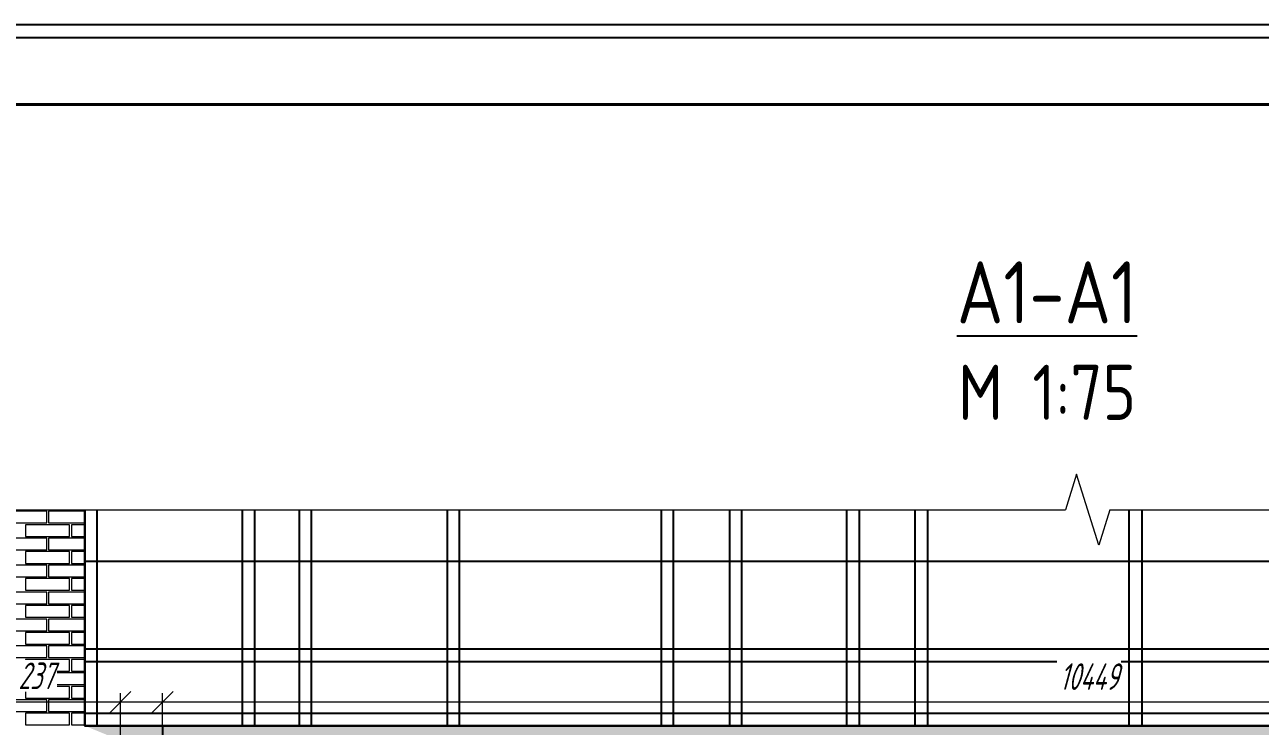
# Model space of a CAD drawing. Header units: millimetres. Extents: x -85477 to 745244, y -3684 to 128206.
# Drawn here: x 709118 to 716084, y 93404 to 97364 of the extents above; entities that cross this region are included whole.
import ezdxf

# ---------------------------------------------------------------- set-up
doc = ezdxf.new("R2010")
doc.units = ezdxf.units.MM
doc.linetypes.add('ACAD_ISO02W100', pattern=[15, 12, -3])
doc.layers.add('РАЗМЕРЫ', color=5, linetype='Continuous', lineweight=15)
doc.layers.add('СТЕНЫ 01', color=7, linetype='Continuous', lineweight=50)
doc.layers.add('ФОРМАТ', color=7, linetype='Continuous')
doc.layers.add('ШТРИХОВКА', color=3, linetype='Continuous', transparency=0.5)
doc.styles.add('ism - 01', font='simplex.shx', dxfattribs={"width": 0.62, "oblique": 15, "height": 150})
doc.styles.add('TITLE', font='romant.shx', dxfattribs={"width": 0.8})
doc.dimstyles.new('ism - 01', dxfattribs={"dimtxt": 150, "dimasz": 120, "dimexe": 50, "dimexo": 100, "dimgap": 65, "dimtad": 1, "dimdec": 0, "dimtxsty": 'ism - 01', "dimblk": 'OBLIQUE', "dimcen": 0, "dimdle": 50, "dimadec": 0, "dimazin": 0, "dimtfac": 1, "dimtdec": 0, "dimtmove": 0, "dimatfit": 3, "dimldrblk": 'OBLIQUE', "dimfxl": 1, "dimlwd": -1, "dimlwe": -1, "dimarcsym": 0})

# ---------------------------------------------------------------- blocks, each defined once
blk = doc.blocks.new('*U316')
at = {"layer": 'ФОРМАТ', "linetype": 'ByBlock', "lineweight": -2, "ltscale": 1.333333}
blk.add_line((0, 594), (-420, 594), dxfattribs=at)
blk.add_lwpolyline([(-419, 1), (-1, 1), (-1, 593), (-419, 593)], close=True, dxfattribs=at)
at = {"layer": 'ФОРМАТ', "linetype": 'ByBlock', "lineweight": 40}
blk.add_lwpolyline([(-399, 588), (-6, 588), (-6, 6), (-399, 6)], close=True, dxfattribs=at)
blk = doc.blocks.new('*U484')
at = {"layer": 'РАЗМЕРЫ', "color": 0, "ltscale": 100}
for p, q in [((-7257.3, 200), (-7319.8, 0)), ((-7132.3, -200), (-7257.3, 200)), ((-14589.6, 0), (-7319.8, 0)), ((-7069.8, 0), (-7132.3, -200)), ((-7069.8, 0), (200, 0))]:
    blk.add_line(p, q, dxfattribs=at)
blk = doc.blocks.new('_Oblique')
at = {"color": 0, "lineweight": -2}
blk.add_line((-0.5, -0.5), (0.5, 0.5), dxfattribs=at)
blk = doc.blocks.new('*D519')
at = {"layer": 'Defpoints', "color": 0}
for p in [(709894.5, 93540.5), (709894.5, 93451), (720343.4, 93451)]:
    blk.add_point(p, dxfattribs=at)
at = {"layer": 'РАЗМЕРЫ', "color": 0, "linetype": 'Continuous'}
for p, q in [((709894.5, 93551), (709894.5, 93590.5)), ((720343.4, 93551), (720343.4, 93590.5)), ((720393.4, 93540.5), (709844.5, 93540.5))]:
    blk.add_line(p, q, dxfattribs=at)
at = {"layer": 'РАЗМЕРЫ', "color": 0, "xscale": 120, "yscale": 120, "zscale": 120, "rotation": 180}
blk.add_blockref('_Oblique', (709894.5, 93540.5), dxfattribs=at)
at = {"layer": 'РАЗМЕРЫ', "color": 0, "xscale": 120, "yscale": 120, "zscale": 120}
blk.add_blockref('_Oblique', (720343.4, 93540.5), dxfattribs=at)
at = {"layer": 'РАЗМЕРЫ', "color": 0, "insert": (715118.9, 93684.8), "char_height": 150, "attachment_point": 5, "style": 'ism - 01', "bg_fill": 3, "box_fill_scale": 1.1, "bg_fill_color": 256, "bg_fill_true_color": 13158600, "bg_fill_transparency": 0}
blk.add_mtext('10449', dxfattribs=at)
blk = doc.blocks.new('*D1047')
at = {"layer": 'Defpoints', "color": 0}
for p in [(709657.6, 93540.5), (709657.6, 93183.9), (709894.5, 93183.9)]:
    blk.add_point(p, dxfattribs=at)
at = {"layer": 'РАЗМЕРЫ', "color": 0}
for p, q in [((709657.6, 93283.9), (709657.6, 93590.5)), ((709894.5, 93283.9), (709894.5, 93590.5)), ((709657.6, 93540.5), (709006.8, 93540.5)), ((709944.5, 93540.5), (709607.6, 93540.5))]:
    blk.add_line(p, q, dxfattribs=at)
at = {"layer": 'РАЗМЕРЫ', "color": 0, "xscale": 120, "yscale": 120, "zscale": 120, "rotation": 180}
blk.add_blockref('_Oblique', (709657.6, 93540.5), dxfattribs=at)
at = {"layer": 'РАЗМЕРЫ', "color": 0, "xscale": 120, "yscale": 120, "zscale": 120}
blk.add_blockref('_Oblique', (709894.5, 93540.5), dxfattribs=at)
at = {"layer": 'РАЗМЕРЫ', "color": 0, "insert": (709183.7, 93689.4), "char_height": 150, "attachment_point": 5, "style": 'ism - 01', "bg_fill": 3, "box_fill_scale": 1.1, "bg_fill_color": 256, "bg_fill_true_color": 13158600, "bg_fill_transparency": 0}
blk.add_mtext('237', dxfattribs=at)

msp = doc.modelspace()

# ---------------------------------------------------------------- hatches: boundary and pattern name
at = {"layer": 'ШТРИХОВКА', "transparency": 33554483}
h = msp.add_hatch(color=256, dxfattribs=at)
h.dxf.hatch_style = 1
h.paths.add_polyline_path([(709457.6, 93407), (710189.6, 93107.4), (722305.7, 93107.4), (722305.7, 93407)])

# ---------------------------------------------------------------- linework, layer by layer
at = {"layer": 'РАЗМЕРЫ', "color": 9, "transparency": 33554559}
for points in [[(708994.5, 94551.9), (709242.5, 94551.9), (709242.5, 94617.9), (708994.5, 94617.9)], [(709123.5, 94475.9), (709371.5, 94475.9), (709371.5, 94541.9), (709123.5, 94541.9)], [(708994.5, 94399.9), (709242.5, 94399.9), (709242.5, 94465.9), (708994.5, 94465.9)], [(709123.5, 94323.9), (709371.5, 94323.9), (709371.5, 94389.9), (709123.5, 94389.9)], [(708994.5, 94247.9), (709242.5, 94247.9), (709242.5, 94313.9), (708994.5, 94313.9)], [(709123.5, 94171.9), (709371.5, 94171.9), (709371.5, 94237.9), (709123.5, 94237.9)], [(708994.5, 94095.9), (709242.5, 94095.9), (709242.5, 94161.9), (708994.5, 94161.9)], [(709123.5, 94019.9), (709371.5, 94019.9), (709371.5, 94085.9), (709123.5, 94085.9)], [(708994.5, 93943.9), (709242.5, 93943.9), (709242.5, 94009.9), (708994.5, 94009.9)], [(709123.5, 93867.9), (709371.5, 93867.9), (709371.5, 93933.9), (709123.5, 93933.9)], [(708994.5, 93791.9), (709242.5, 93791.9), (709242.5, 93857.9), (708994.5, 93857.9)], [(709123.5, 93715.9), (709371.5, 93715.9), (709371.5, 93781.9), (709123.5, 93781.9)], [(708994.5, 93639.9), (709242.5, 93639.9), (709242.5, 93705.9), (708994.5, 93705.9)], [(709123.5, 93563.9), (709371.5, 93563.9), (709371.5, 93629.9), (709123.5, 93629.9)], [(708994.5, 93487.9), (709242.5, 93487.9), (709242.5, 93553.9), (708994.5, 93553.9)], [(709123.5, 93411.9), (709371.5, 93411.9), (709371.5, 93477.9), (709123.5, 93477.9)]]:
    msp.add_lwpolyline(points, close=True, dxfattribs=at)
for points in [[(709457.6, 94617.9), (709252.5, 94617.9), (709252.5, 94551.9), (709457.6, 94551.9)], [(709457.6, 94541.9), (709381.5, 94541.9), (709381.5, 94475.9), (709457.6, 94475.9)], [(709457.6, 94465.9), (709252.5, 94465.9), (709252.5, 94399.9), (709457.6, 94399.9)], [(709457.6, 94389.9), (709381.5, 94389.9), (709381.5, 94323.9), (709457.6, 94323.9)], [(709457.6, 94313.9), (709252.5, 94313.9), (709252.5, 94247.9), (709457.6, 94247.9)], [(709457.6, 94237.9), (709381.5, 94237.9), (709381.5, 94171.9), (709457.6, 94171.9)], [(709457.6, 94161.9), (709252.5, 94161.9), (709252.5, 94095.9), (709457.6, 94095.9)], [(709457.6, 94085.9), (709381.5, 94085.9), (709381.5, 94019.9), (709457.6, 94019.9)], [(709457.6, 94009.9), (709252.5, 94009.9), (709252.5, 93943.9), (709457.6, 93943.9)], [(709457.6, 93933.9), (709381.5, 93933.9), (709381.5, 93867.9), (709457.6, 93867.9)], [(709457.6, 93857.9), (709252.5, 93857.9), (709252.5, 93791.9), (709457.6, 93791.9)], [(709457.6, 93781.9), (709381.5, 93781.9), (709381.5, 93715.9), (709457.6, 93715.9)], [(709457.6, 93705.9), (709252.5, 93705.9), (709252.5, 93639.9), (709457.6, 93639.9)], [(709457.6, 93629.9), (709381.5, 93629.9), (709381.5, 93563.9), (709457.6, 93563.9)], [(709457.6, 93553.9), (709252.5, 93553.9), (709252.5, 93487.9), (709457.6, 93487.9)], [(709457.6, 93477.9), (709381.5, 93477.9), (709381.5, 93411.9), (709457.6, 93411.9)]]:
    msp.add_lwpolyline(points, dxfattribs=at)
at = {"layer": 'СТЕНЫ 01', "lineweight": 30}
msp.add_lwpolyline([(709457.6, 94626.3), (709457.6, 93407), (722305.7, 93407)], dxfattribs=at)
at = {"layer": 'СТЕНЫ 01', "color": 9, "lineweight": -3}
for points in [[(709457.6, 94626.3), (709457.6, 93407), (709527.6, 93407), (709527.6, 94626.3)], [(710345.3, 94626.3), (710345.3, 93407), (710415.3, 93407), (710415.3, 94626.3)], [(710665.8, 94626.3), (710665.8, 93407), (710735.8, 93407), (710735.8, 94626.3)], [(711499.3, 94626.3), (711499.3, 93407), (711569.3, 93407), (711569.3, 94626.3)], [(712706.8, 94626.3), (712706.8, 93407), (712776.8, 93407), (712776.8, 94626.3)], [(713091.5, 94626.3), (713091.5, 93407), (713161.5, 93407), (713161.5, 94626.3)], [(713823.6, 94626.3), (713823.6, 93407), (713753.6, 93407), (713753.6, 94626.3)], [(714208.3, 94626.3), (714208.3, 93407), (714138.3, 93407), (714138.3, 94626.3)], [(715415.8, 94626.3), (715415.8, 93407), (715345.8, 93407), (715345.8, 94626.3)], [(709457.6, 94337), (722305.7, 94337)]]:
    msp.add_lwpolyline(points, dxfattribs=at)
at = {"layer": 'СТЕНЫ 01', "lineweight": -3}
msp.add_lwpolyline([(709457.6, 94337), (709457.6, 93407)], dxfattribs=at)
at = {"layer": 'СТЕНЫ 01', "color": 9, "lineweight": -3}
for points in [[(709457.6, 93770.4), (722305.7, 93770.4), (722305.7, 93840.4), (709457.6, 93840.4)], [(709457.6, 93407), (722305.7, 93407), (722305.7, 93477), (709457.6, 93477)]]:
    msp.add_lwpolyline(points, close=True, dxfattribs=at)
at = {"layer": 'СТЕНЫ 01', "linetype": 'ACAD_ISO02W100', "lineweight": -3, "ltscale": 0.3}
msp.add_lwpolyline([(709894.5, 93407), (709894.5, 89460)], dxfattribs=at)

# ---------------------------------------------------------------- block references
at = {"layer": 'РАЗМЕРЫ', "color": 0}
msp.add_blockref('*U484', (722305.7, 94626.3), dxfattribs=at)
at = {"layer": 'ФОРМАТ', "ltscale": 1.333333, "xscale": 75, "yscale": 75, "zscale": 75}
msp.add_blockref('*U316', (734364.2, 52813.5), dxfattribs=at)

# ---------------------------------------------------------------- texts
at = {"color": 0, "lineweight": 25, "insert": (700144.2, 96028.1), "char_height": 350, "attachment_point": 1, "style": 'TITLE'}
msp.add_mtext_dynamic_manual_height_columns('\\pxqc;{\\LА1-А1}\\P{\\H0.88889x;М 1:75}', width=29475, gutter_width=1500, heights=[0], dxfattribs=at)

# ---------------------------------------------------------------- next in the draw order: dimensions: what is measured, and where the dimension line sits
at = {"layer": 'РАЗМЕРЫ', "color": 1}
dim = msp.add_linear_dim(base=(709894.5, 93540.5), p1=(720343.4, 93451), p2=(709894.5, 93451), dimstyle='ism - 01', override={"dimfxl": 2, "dimtfill": 1}, dxfattribs=at)
dim.commit()
dim.dimension.update_dxf_attribs({"geometry": '*D519', "text_midpoint": (715118.9, 93684.8)})

# ---------------------------------------------------------------- next in the draw order: dimensions: what is measured, and where the dimension line sits
at = {"layer": 'РАЗМЕРЫ'}
dim = msp.add_linear_dim(base=(709657.6, 93540.5), p1=(709894.5, 93183.9), p2=(709657.6, 93183.9), dimstyle='ism - 01', override={"dimlfac": 1, "dimtxsty": 'ism - 01', "dimtfill": 1, "dimtfillclr": 256, "dimtolj": 0}, dxfattribs=at)
dim.commit()
dim.dimension.update_dxf_attribs({"geometry": '*D1047', "text_midpoint": (709183.7, 93540.5), "dimtype": 160})

doc.saveas('drawing.dxf')
